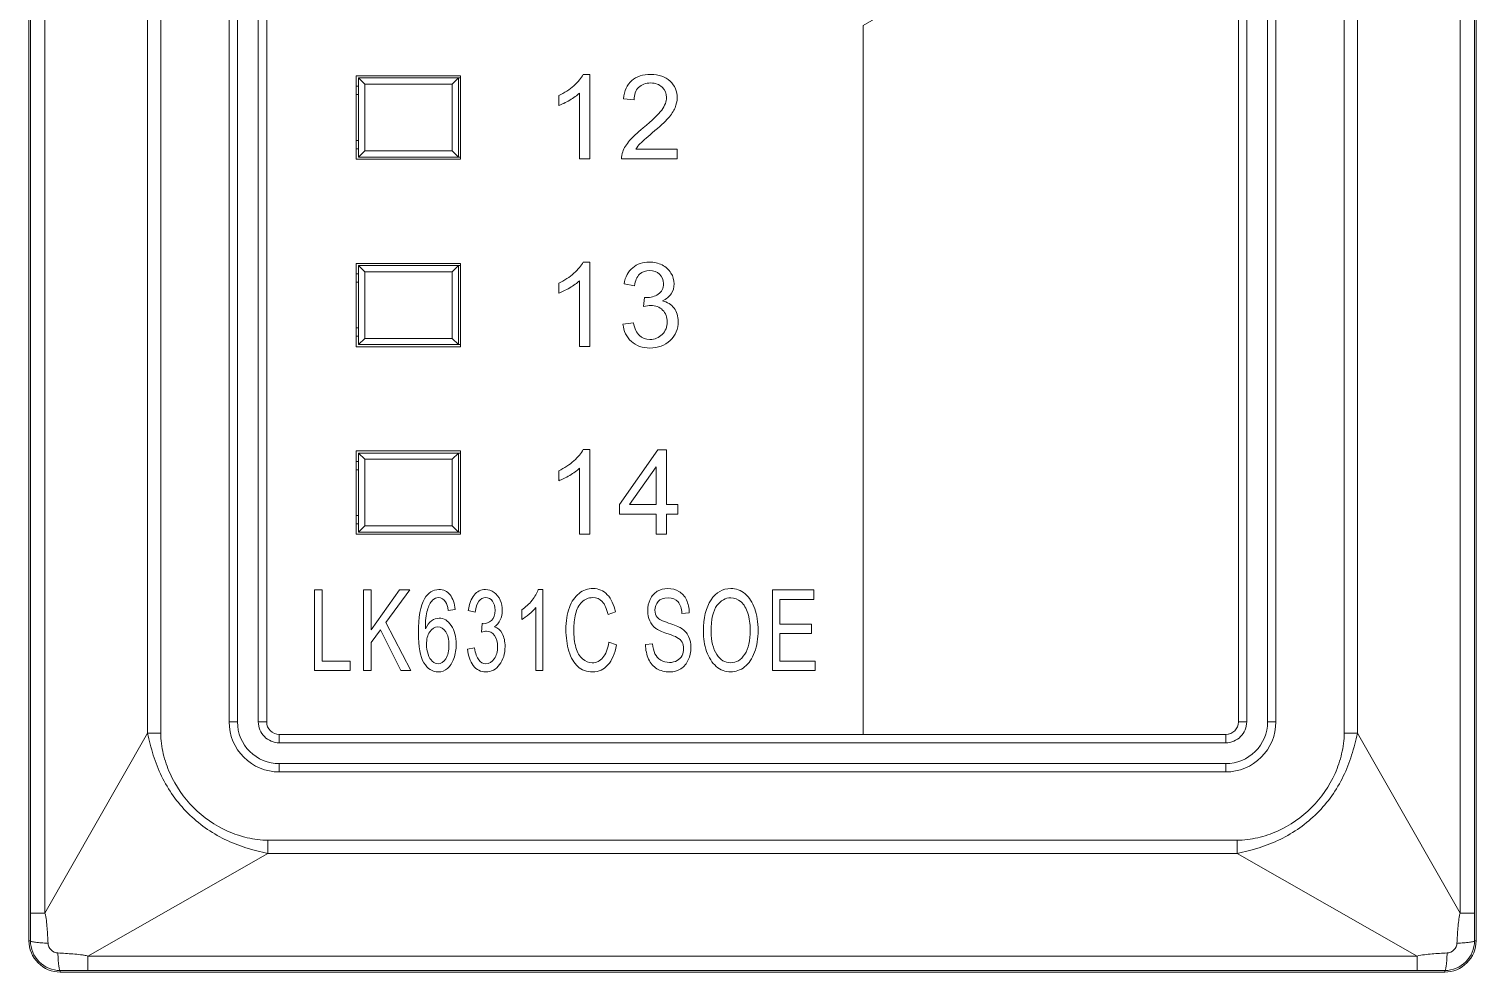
# Model space of a CAD drawing. Header units: millimetres. Extents: x 33157 to 59611, y -29750 to 1750.
# Drawn here: x 53839.09 to 53873.79, y -4016.91 to -3994.29 of the extents above; entities that cross this region are included whole.
import ezdxf

# ---------------------------------------------------------------- set-up
doc = ezdxf.new("R2010")
doc.units = ezdxf.units.MM
doc.layers.get('0').update_dxf_attribs({"lineweight": 18})

msp = doc.modelspace()

# ---------------------------------------------------------------- linework, layer by layer
at = {"lineweight": 9}
for p, q in [((53839.094, -3917.66), (53839.094, -4016.16)), ((53873.794, -3917.66), (53873.794, -4016.16)), ((53839.132, -3918.324), (53839.132, -4015.496)), ((53839.473, -3918.324), (53839.473, -4015.496)), ((53873.414, -3918.324), (53873.414, -4015.496)), ((53873.756, -3918.324), (53873.756, -4015.496)), ((53841.94, -3922.641), (53841.94, -4011.179)), ((53842.256, -3922.641), (53842.256, -4011.179)), ((53870.632, -3922.641), (53870.632, -4011.179)), ((53870.948, -3922.641), (53870.948, -4011.179)), ((53843.894, -3922.91), (53843.894, -4010.91)), ((53844.094, -3922.91), (53844.094, -4010.91)), ((53844.594, -3922.91), (53844.594, -4010.91)), ((53844.794, -3922.91), (53844.794, -4010.91)), ((53868.094, -3922.91), (53868.094, -4010.91)), ((53868.294, -3922.91), (53868.294, -4010.91)), ((53868.794, -3922.91), (53868.794, -4010.91)), ((53868.994, -3922.91), (53868.994, -4010.91)), ((53846.944, -3995.41), (53846.944, -3997.41)), ((53846.994, -3995.46), (53846.994, -3997.36)), ((53847.144, -3995.61), (53847.144, -3997.21)), ((53849.244, -3995.61), (53849.244, -3997.21)), ((53849.394, -3995.46), (53849.394, -3997.36)), ((53849.444, -3995.41), (53849.444, -3997.41)), ((53846.944, -3999.91), (53846.944, -4001.91)), ((53846.994, -3999.96), (53846.994, -4001.86)), ((53847.144, -4000.11), (53847.144, -4001.71)), ((53849.244, -4000.11), (53849.244, -4001.71)), ((53849.394, -3999.96), (53849.394, -4001.86)), ((53849.444, -3999.91), (53849.444, -4001.91)), ((53846.944, -4004.41), (53846.944, -4006.41)), ((53849.444, -4004.41), (53849.444, -4006.41)), ((53846.994, -4004.46), (53846.994, -4006.36)), ((53847.144, -4004.61), (53847.144, -4006.21)), ((53849.244, -4004.61), (53849.244, -4006.21)), ((53849.394, -4004.46), (53849.394, -4006.36)), ((53844.094, -4010.91), (53844.094, -4010.91)), ((53844.794, -4010.91), (53844.794, -4010.91)), ((53868.294, -4010.91), (53868.294, -4010.91)), ((53868.994, -4010.91), (53868.994, -4010.91)), ((53841.94, -4011.179), (53841.94, -4011.179)), ((53842.256, -4011.179), (53842.256, -4011.179)), ((53845.094, -4011.21), (53845.094, -4011.21)), ((53845.094, -4011.21), (53845.094, -4011.41)), ((53867.794, -4011.21), (53867.794, -4011.21)), ((53867.794, -4011.21), (53867.794, -4011.21)), ((53867.794, -4011.21), (53867.794, -4011.41)), ((53867.794, -4011.21), (53867.794, -4011.21)), ((53867.794, -4011.21), (53867.794, -4011.21)), ((53870.948, -4011.179), (53870.948, -4011.179)), ((53867.794, -4011.41), (53867.794, -4011.41)), ((53845.094, -4011.91), (53845.094, -4011.91)), ((53845.094, -4011.91), (53845.094, -4012.11)), ((53867.794, -4011.91), (53867.794, -4011.91)), ((53867.794, -4011.91), (53867.794, -4011.91)), ((53867.794, -4011.91), (53867.794, -4012.11)), ((53867.794, -4012.11), (53867.794, -4012.11)), ((53844.824, -4013.748), (53844.824, -4013.748)), ((53844.824, -4013.748), (53844.824, -4014.064)), ((53868.063, -4013.748), (53868.063, -4013.748)), ((53868.063, -4013.748), (53868.063, -4013.748)), ((53868.063, -4013.748), (53868.063, -4014.064)), ((53844.824, -4014.064), (53844.824, -4014.064)), ((53868.063, -4014.064), (53868.063, -4014.064)), ((53839.473, -4015.496), (53839.473, -4015.496)), ((53873.756, -4015.496), (53873.756, -4015.496)), ((53839.131, -4016.16), (53839.131, -4016.16)), ((53873.794, -4016.16), (53873.794, -4016.16)), ((53840.508, -4016.53), (53840.508, -4016.53)), ((53840.508, -4016.53), (53840.508, -4016.872)), ((53872.38, -4016.53), (53872.38, -4016.53)), ((53872.38, -4016.53), (53872.38, -4016.53)), ((53872.38, -4016.53), (53872.38, -4016.872)), ((53839.844, -4016.873), (53839.844, -4016.873)), ((53839.844, -4016.873), (53839.844, -4016.91)), ((53872.38, -4016.872), (53872.38, -4016.872)), ((53873.044, -4016.873), (53873.044, -4016.873)), ((53873.044, -4016.873), (53873.044, -4016.91)), ((53873.044, -4016.91), (53873.044, -4016.91))]:
    msp.add_line(p, q, dxfattribs=at)
for points, knots in [([(53868.094, -3989.011), (53868.094, -3989.011), (53868.094, -4010.91), (53868.094, -4010.91), (53868.094, -4011.075), (53867.959, -4011.21), (53867.794, -4011.21), (53867.794, -4011.21), (53859.094, -4011.21), (53859.094, -4011.21), (53859.094, -4011.21), (53859.094, -3994.207), (53859.094, -3994.207), (53859.094, -3994.207), (53868.094, -3989.011), (53868.094, -3989.011)], [0, 0, 0, 0, 150506.976672, 150506.976672, 150506.976672, 301013.953344, 301013.953344, 301013.953344, 451520.930016, 451520.930016, 451520.930016, 602027.906687, 602027.906687, 602027.906687, 752534.883359, 752534.883359, 752534.883359, 752534.883359]), ([(53852.543, -3997.407), (53852.543, -3997.407), (53852.295, -3997.407), (53852.295, -3997.407), (53852.295, -3997.407), (53852.295, -3995.826), (53852.295, -3995.826), (53852.235, -3995.883), (53852.157, -3995.94), (53852.06, -3995.997), (53851.963, -3996.054), (53851.875, -3996.097), (53851.798, -3996.125), (53851.798, -3996.125), (53851.798, -3995.885), (53851.798, -3995.885), (53851.937, -3995.82), (53852.058, -3995.741), (53852.162, -3995.648), (53852.266, -3995.555), (53852.34, -3995.465), (53852.383, -3995.378), (53852.383, -3995.378), (53852.543, -3995.378), (53852.543, -3995.378), (53852.543, -3995.378), (53852.543, -3997.407), (53852.543, -3997.407)], [0, 0, 0, 0, 143641.589991, 143641.589991, 143641.589991, 287283.179982, 287283.179982, 287283.179982, 430924.769973, 430924.769973, 430924.769973, 574566.359964, 574566.359964, 574566.359964, 718207.949954, 718207.949954, 718207.949954, 861849.539945, 861849.539945, 861849.539945, 1005491.129936, 1005491.129936, 1005491.129936, 1149132.719927, 1149132.719927, 1149132.719927, 1292774.309918, 1292774.309918, 1292774.309918, 1292774.309918]), ([(53854.64, -3997.17), (53854.64, -3997.17), (53854.64, -3997.407), (53854.64, -3997.407), (53854.64, -3997.407), (53853.302, -3997.407), (53853.302, -3997.407), (53853.3, -3997.347), (53853.31, -3997.29), (53853.331, -3997.235), (53853.365, -3997.144), (53853.42, -3997.054), (53853.496, -3996.966), (53853.572, -3996.878), (53853.68, -3996.776), (53853.821, -3996.661), (53854.039, -3996.481), (53854.188, -3996.338), (53854.266, -3996.233), (53854.344, -3996.128), (53854.383, -3996.028), (53854.383, -3995.934), (53854.383, -3995.836), (53854.347, -3995.753), (53854.277, -3995.685), (53854.206, -3995.618), (53854.114, -3995.584), (53854.001, -3995.584), (53853.881, -3995.584), (53853.785, -3995.62), (53853.713, -3995.691), (53853.641, -3995.762), (53853.605, -3995.861), (53853.604, -3995.988), (53853.604, -3995.988), (53853.35, -3995.962), (53853.35, -3995.962), (53853.367, -3995.772), (53853.433, -3995.627), (53853.547, -3995.528), (53853.661, -3995.428), (53853.814, -3995.378), (53854.006, -3995.378), (53854.2, -3995.378), (53854.354, -3995.432), (53854.467, -3995.539), (53854.58, -3995.647), (53854.637, -3995.781), (53854.637, -3995.94), (53854.637, -3996.021), (53854.62, -3996.1), (53854.587, -3996.178), (53854.554, -3996.257), (53854.499, -3996.339), (53854.422, -3996.425), (53854.345, -3996.512), (53854.218, -3996.631), (53854.04, -3996.781), (53853.891, -3996.906), (53853.795, -3996.991), (53853.752, -3997.036), (53853.71, -3997.08), (53853.675, -3997.125), (53853.648, -3997.17), (53853.648, -3997.17), (53854.64, -3997.17), (53854.64, -3997.17)], [0, 0, 0, 0, 138675.535154, 138675.535154, 138675.535154, 277351.070307, 277351.070307, 277351.070307, 416026.605461, 416026.605461, 416026.605461, 554702.140614, 554702.140614, 554702.140614, 693377.675768, 693377.675768, 693377.675768, 832053.210922, 832053.210922, 832053.210922, 970728.746075, 970728.746075, 970728.746075, 1109404.281229, 1109404.281229, 1109404.281229, 1248079.816383, 1248079.816383, 1248079.816383, 1386755.351536, 1386755.351536, 1386755.351536, 1525430.88669, 1525430.88669, 1525430.88669, 1664106.421843, 1664106.421843, 1664106.421843, 1802781.956997, 1802781.956997, 1802781.956997, 1941457.492151, 1941457.492151, 1941457.492151, 2080133.027304, 2080133.027304, 2080133.027304, 2218808.562458, 2218808.562458, 2218808.562458, 2357484.097612, 2357484.097612, 2357484.097612, 2496159.632765, 2496159.632765, 2496159.632765, 2634835.167919, 2634835.167919, 2634835.167919, 2773510.703072, 2773510.703072, 2773510.703072, 2912186.238226, 2912186.238226, 2912186.238226, 3050861.77338, 3050861.77338, 3050861.77338, 3050861.77338]), ([(53852.543, -4001.907), (53852.543, -4001.907), (53852.295, -4001.907), (53852.295, -4001.907), (53852.295, -4001.907), (53852.295, -4000.326), (53852.295, -4000.326), (53852.235, -4000.383), (53852.157, -4000.44), (53852.06, -4000.497), (53851.963, -4000.554), (53851.875, -4000.597), (53851.798, -4000.625), (53851.798, -4000.625), (53851.798, -4000.385), (53851.798, -4000.385), (53851.937, -4000.32), (53852.058, -4000.241), (53852.162, -4000.148), (53852.266, -4000.055), (53852.34, -3999.965), (53852.383, -3999.878), (53852.383, -3999.878), (53852.543, -3999.878), (53852.543, -3999.878), (53852.543, -3999.878), (53852.543, -4001.907), (53852.543, -4001.907)], [0, 0, 0, 0, 143647.692029, 143647.692029, 143647.692029, 287295.384059, 287295.384059, 287295.384059, 430943.076088, 430943.076088, 430943.076088, 574590.768118, 574590.768118, 574590.768118, 718238.460147, 718238.460147, 718238.460147, 861886.152177, 861886.152177, 861886.152177, 1005533.844206, 1005533.844206, 1005533.844206, 1149181.536236, 1149181.536236, 1149181.536236, 1292829.228265, 1292829.228265, 1292829.228265, 1292829.228265]), ([(53853.338, -4001.371), (53853.338, -4001.371), (53853.587, -4001.337), (53853.587, -4001.337), (53853.616, -4001.478), (53853.664, -4001.58), (53853.732, -4001.642), (53853.8, -4001.704), (53853.884, -4001.735), (53853.983, -4001.735), (53854.1, -4001.735), (53854.2, -4001.695), (53854.28, -4001.614), (53854.36, -4001.533), (53854.4, -4001.433), (53854.4, -4001.313), (53854.4, -4001.199), (53854.362, -4001.105), (53854.288, -4001.031), (53854.213, -4000.957), (53854.119, -4000.92), (53854.004, -4000.92), (53853.957, -4000.92), (53853.898, -4000.929), (53853.828, -4000.948), (53853.828, -4000.948), (53853.856, -4000.73), (53853.856, -4000.73), (53853.872, -4000.732), (53853.886, -4000.733), (53853.896, -4000.733), (53854.002, -4000.733), (53854.097, -4000.705), (53854.182, -4000.65), (53854.267, -4000.595), (53854.309, -4000.511), (53854.309, -4000.396), (53854.309, -4000.306), (53854.278, -4000.23), (53854.217, -4000.171), (53854.155, -4000.111), (53854.076, -4000.081), (53853.978, -4000.081), (53853.881, -4000.081), (53853.801, -4000.112), (53853.736, -4000.173), (53853.672, -4000.234), (53853.631, -4000.326), (53853.612, -4000.448), (53853.612, -4000.448), (53853.364, -4000.403), (53853.364, -4000.403), (53853.394, -4000.236), (53853.463, -4000.107), (53853.571, -4000.015), (53853.678, -3999.924), (53853.812, -3999.878), (53853.972, -3999.878), (53854.082, -3999.878), (53854.184, -3999.902), (53854.276, -3999.949), (53854.37, -3999.996), (53854.441, -4000.06), (53854.489, -4000.142), (53854.539, -4000.224), (53854.563, -4000.31), (53854.563, -4000.402), (53854.563, -4000.489), (53854.54, -4000.568), (53854.493, -4000.64), (53854.446, -4000.711), (53854.377, -4000.768), (53854.285, -4000.81), (53854.404, -4000.838), (53854.497, -4000.895), (53854.563, -4000.982), (53854.629, -4001.068), (53854.662, -4001.178), (53854.662, -4001.308), (53854.662, -4001.484), (53854.598, -4001.634), (53854.469, -4001.757), (53854.34, -4001.88), (53854.178, -4001.941), (53853.981, -4001.941), (53853.804, -4001.941), (53853.656, -4001.888), (53853.539, -4001.782), (53853.422, -4001.676), (53853.355, -4001.539), (53853.338, -4001.371)], [0, 0, 0, 0, 137723.14318, 137723.14318, 137723.14318, 275446.28636, 275446.28636, 275446.28636, 413169.42954, 413169.42954, 413169.42954, 550892.57272, 550892.57272, 550892.57272, 688615.715899, 688615.715899, 688615.715899, 826338.859079, 826338.859079, 826338.859079, 964062.002259, 964062.002259, 964062.002259, 1101785.145439, 1101785.145439, 1101785.145439, 1239508.288619, 1239508.288619, 1239508.288619, 1377231.431799, 1377231.431799, 1377231.431799, 1514954.574979, 1514954.574979, 1514954.574979, 1652677.718159, 1652677.718159, 1652677.718159, 1790400.861339, 1790400.861339, 1790400.861339, 1928124.004518, 1928124.004518, 1928124.004518, 2065847.147698, 2065847.147698, 2065847.147698, 2203570.290878, 2203570.290878, 2203570.290878, 2341293.434058, 2341293.434058, 2341293.434058, 2479016.577238, 2479016.577238, 2479016.577238, 2616739.720418, 2616739.720418, 2616739.720418, 2754462.863598, 2754462.863598, 2754462.863598, 2892186.006778, 2892186.006778, 2892186.006778, 3029909.149958, 3029909.149958, 3029909.149958, 3167632.293138, 3167632.293138, 3167632.293138, 3305355.436317, 3305355.436317, 3305355.436317, 3443078.579497, 3443078.579497, 3443078.579497, 3580801.722677, 3580801.722677, 3580801.722677, 3718524.865857, 3718524.865857, 3718524.865857, 3856248.009037, 3856248.009037, 3856248.009037, 3993971.152217, 3993971.152217, 3993971.152217, 4131694.295397, 4131694.295397, 4131694.295397, 4131694.295397]), ([(53852.543, -4006.407), (53852.543, -4006.407), (53852.295, -4006.407), (53852.295, -4006.407), (53852.295, -4006.407), (53852.295, -4004.826), (53852.295, -4004.826), (53852.235, -4004.883), (53852.157, -4004.94), (53852.06, -4004.997), (53851.963, -4005.054), (53851.875, -4005.097), (53851.798, -4005.125), (53851.798, -4005.125), (53851.798, -4004.885), (53851.798, -4004.885), (53851.937, -4004.82), (53852.058, -4004.741), (53852.162, -4004.648), (53852.266, -4004.555), (53852.34, -4004.465), (53852.383, -4004.378), (53852.383, -4004.378), (53852.543, -4004.378), (53852.543, -4004.378), (53852.543, -4004.378), (53852.543, -4006.407), (53852.543, -4006.407)], [0, 0, 0, 0, 143653.794673, 143653.794673, 143653.794673, 287307.589345, 287307.589345, 287307.589345, 430961.384018, 430961.384018, 430961.384018, 574615.178691, 574615.178691, 574615.178691, 718268.973363, 718268.973363, 718268.973363, 861922.768036, 861922.768036, 861922.768036, 1005576.562709, 1005576.562709, 1005576.562709, 1149230.357382, 1149230.357382, 1149230.357382, 1292884.152054, 1292884.152054, 1292884.152054, 1292884.152054]), ([(53854.132, -4006.407), (53854.132, -4006.407), (53854.132, -4005.925), (53854.132, -4005.925), (53854.132, -4005.925), (53853.254, -4005.925), (53853.254, -4005.925), (53853.254, -4005.925), (53853.254, -4005.696), (53853.254, -4005.696), (53853.254, -4005.696), (53854.177, -4004.386), (53854.177, -4004.386), (53854.177, -4004.386), (53854.38, -4004.386), (53854.38, -4004.386), (53854.38, -4004.386), (53854.38, -4005.696), (53854.38, -4005.696), (53854.38, -4005.696), (53854.654, -4005.696), (53854.654, -4005.696), (53854.654, -4005.696), (53854.654, -4005.925), (53854.654, -4005.925), (53854.654, -4005.925), (53854.38, -4005.925), (53854.38, -4005.925), (53854.38, -4005.925), (53854.38, -4006.407), (53854.38, -4006.407), (53854.38, -4006.407), (53854.132, -4006.407), (53854.132, -4006.407)], [0, 0, 0, 0, 142100.55466, 142100.55466, 142100.55466, 284201.10932, 284201.10932, 284201.10932, 426301.66398, 426301.66398, 426301.66398, 568402.21864, 568402.21864, 568402.21864, 710502.7733, 710502.7733, 710502.7733, 852603.32796, 852603.32796, 852603.32796, 994703.88262, 994703.88262, 994703.88262, 1136804.43728, 1136804.43728, 1136804.43728, 1278904.99194, 1278904.99194, 1278904.99194, 1421005.5466, 1421005.5466, 1421005.5466, 1563106.10126, 1563106.10126, 1563106.10126, 1563106.10126]), ([(53854.132, -4005.696), (53854.132, -4005.696), (53854.132, -4004.787), (53854.132, -4004.787), (53854.132, -4004.787), (53853.498, -4005.696), (53853.498, -4005.696), (53853.498, -4005.696), (53854.132, -4005.696), (53854.132, -4005.696)], [0, 0, 0, 0, 160791.750735, 160791.750735, 160791.750735, 321583.50147, 321583.50147, 321583.50147, 482375.252206, 482375.252206, 482375.252206, 482375.252206]), ([(53845.944, -4009.678), (53845.944, -4009.678), (53845.944, -4007.743), (53845.944, -4007.743), (53845.944, -4007.743), (53846.126, -4007.743), (53846.126, -4007.743), (53846.126, -4007.743), (53846.126, -4009.451), (53846.126, -4009.451), (53846.126, -4009.451), (53846.8, -4009.451), (53846.8, -4009.451), (53846.8, -4009.451), (53846.8, -4009.678), (53846.8, -4009.678), (53846.8, -4009.678), (53845.944, -4009.678), (53845.944, -4009.678)], [0, 0, 0, 0, 148266.938673, 148266.938673, 148266.938673, 296533.877346, 296533.877346, 296533.877346, 444800.816019, 444800.816019, 444800.816019, 593067.754693, 593067.754693, 593067.754693, 741334.693366, 741334.693366, 741334.693366, 889601.632039, 889601.632039, 889601.632039, 889601.632039]), ([(53847.116, -4009.678), (53847.116, -4009.678), (53847.116, -4007.743), (53847.116, -4007.743), (53847.116, -4007.743), (53847.297, -4007.743), (53847.297, -4007.743), (53847.297, -4007.743), (53847.297, -4008.702), (53847.297, -4008.702), (53847.297, -4008.702), (53847.979, -4007.743), (53847.979, -4007.743), (53847.979, -4007.743), (53848.224, -4007.743), (53848.224, -4007.743), (53848.224, -4007.743), (53847.649, -4008.527), (53847.649, -4008.527), (53847.649, -4008.527), (53848.249, -4009.678), (53848.249, -4009.678), (53848.249, -4009.678), (53848.01, -4009.678), (53848.01, -4009.678), (53848.01, -4009.678), (53847.522, -4008.701), (53847.522, -4008.701), (53847.522, -4008.701), (53847.297, -4009.007), (53847.297, -4009.007), (53847.297, -4009.007), (53847.297, -4009.678), (53847.297, -4009.678), (53847.297, -4009.678), (53847.116, -4009.678), (53847.116, -4009.678)], [0, 0, 0, 0, 141673.512353, 141673.512353, 141673.512353, 283347.024707, 283347.024707, 283347.024707, 425020.53706, 425020.53706, 425020.53706, 566694.049414, 566694.049414, 566694.049414, 708367.561767, 708367.561767, 708367.561767, 850041.07412, 850041.07412, 850041.07412, 991714.586474, 991714.586474, 991714.586474, 1133388.098827, 1133388.098827, 1133388.098827, 1275061.611181, 1275061.611181, 1275061.611181, 1416735.123534, 1416735.123534, 1416735.123534, 1558408.635887, 1558408.635887, 1558408.635887, 1700082.148241, 1700082.148241, 1700082.148241, 1700082.148241]), ([(53849.315, -4008.216), (53849.315, -4008.216), (53849.149, -4008.234), (53849.149, -4008.234), (53849.134, -4008.141), (53849.112, -4008.073), (53849.084, -4008.031), (53849.039, -4007.963), (53848.982, -4007.929), (53848.915, -4007.929), (53848.861, -4007.929), (53848.813, -4007.95), (53848.772, -4007.993), (53848.719, -4008.047), (53848.678, -4008.126), (53848.647, -4008.231), (53848.616, -4008.336), (53848.6, -4008.485), (53848.599, -4008.678), (53848.639, -4008.591), (53848.689, -4008.526), (53848.748, -4008.484), (53848.807, -4008.442), (53848.868, -4008.421), (53848.933, -4008.421), (53849.045, -4008.421), (53849.141, -4008.479), (53849.22, -4008.596), (53849.299, -4008.713), (53849.338, -4008.863), (53849.338, -4009.048), (53849.338, -4009.17), (53849.32, -4009.283), (53849.283, -4009.387), (53849.245, -4009.492), (53849.195, -4009.571), (53849.129, -4009.627), (53849.065, -4009.682), (53848.991, -4009.71), (53848.909, -4009.71), (53848.768, -4009.71), (53848.654, -4009.637), (53848.565, -4009.492), (53848.477, -4009.346), (53848.432, -4009.106), (53848.432, -4008.772), (53848.432, -4008.398), (53848.482, -4008.126), (53848.579, -4007.956), (53848.665, -4007.808), (53848.78, -4007.734), (53848.925, -4007.734), (53849.033, -4007.734), (53849.122, -4007.777), (53849.191, -4007.862), (53849.26, -4007.948), (53849.302, -4008.065), (53849.315, -4008.216)], [0, 0, 0, 0, 139142.301314, 139142.301314, 139142.301314, 278284.602627, 278284.602627, 278284.602627, 417426.903941, 417426.903941, 417426.903941, 556569.205255, 556569.205255, 556569.205255, 695711.506568, 695711.506568, 695711.506568, 834853.807882, 834853.807882, 834853.807882, 973996.109196, 973996.109196, 973996.109196, 1113138.410509, 1113138.410509, 1113138.410509, 1252280.711823, 1252280.711823, 1252280.711823, 1391423.013137, 1391423.013137, 1391423.013137, 1530565.31445, 1530565.31445, 1530565.31445, 1669707.615764, 1669707.615764, 1669707.615764, 1808849.917078, 1808849.917078, 1808849.917078, 1947992.218391, 1947992.218391, 1947992.218391, 2087134.519705, 2087134.519705, 2087134.519705, 2226276.821019, 2226276.821019, 2226276.821019, 2365419.122333, 2365419.122333, 2365419.122333, 2504561.423646, 2504561.423646, 2504561.423646, 2643703.72496, 2643703.72496, 2643703.72496, 2643703.72496]), ([(53849.612, -4009.164), (53849.612, -4009.164), (53849.78, -4009.132), (53849.78, -4009.132), (53849.8, -4009.267), (53849.832, -4009.364), (53849.879, -4009.424), (53849.925, -4009.483), (53849.982, -4009.513), (53850.049, -4009.513), (53850.129, -4009.513), (53850.196, -4009.474), (53850.25, -4009.397), (53850.305, -4009.319), (53850.332, -4009.223), (53850.332, -4009.109), (53850.332, -4009), (53850.307, -4008.91), (53850.256, -4008.838), (53850.205, -4008.768), (53850.141, -4008.732), (53850.063, -4008.732), (53850.031, -4008.732), (53849.991, -4008.741), (53849.944, -4008.759), (53849.944, -4008.759), (53849.963, -4008.551), (53849.963, -4008.551), (53849.974, -4008.552), (53849.983, -4008.553), (53849.99, -4008.553), (53850.062, -4008.553), (53850.127, -4008.527), (53850.184, -4008.474), (53850.242, -4008.421), (53850.27, -4008.34), (53850.27, -4008.231), (53850.27, -4008.144), (53850.249, -4008.072), (53850.208, -4008.015), (53850.166, -4007.957), (53850.112, -4007.929), (53850.046, -4007.929), (53849.98, -4007.929), (53849.925, -4007.958), (53849.882, -4008.017), (53849.838, -4008.075), (53849.81, -4008.163), (53849.797, -4008.28), (53849.797, -4008.28), (53849.629, -4008.237), (53849.629, -4008.237), (53849.65, -4008.078), (53849.696, -4007.954), (53849.769, -4007.866), (53849.842, -4007.778), (53849.933, -4007.734), (53850.042, -4007.734), (53850.116, -4007.734), (53850.185, -4007.757), (53850.248, -4007.802), (53850.311, -4007.848), (53850.36, -4007.909), (53850.393, -4007.987), (53850.426, -4008.066), (53850.443, -4008.148), (53850.443, -4008.236), (53850.443, -4008.32), (53850.427, -4008.395), (53850.395, -4008.464), (53850.363, -4008.532), (53850.316, -4008.587), (53850.254, -4008.627), (53850.335, -4008.653), (53850.398, -4008.708), (53850.443, -4008.792), (53850.488, -4008.875), (53850.51, -4008.979), (53850.51, -4009.104), (53850.51, -4009.273), (53850.466, -4009.416), (53850.379, -4009.534), (53850.292, -4009.652), (53850.181, -4009.71), (53850.048, -4009.71), (53849.927, -4009.71), (53849.827, -4009.659), (53849.748, -4009.558), (53849.668, -4009.456), (53849.623, -4009.325), (53849.612, -4009.164)], [0, 0, 0, 0, 137724.772018, 137724.772018, 137724.772018, 275449.544036, 275449.544036, 275449.544036, 413174.316054, 413174.316054, 413174.316054, 550899.088072, 550899.088072, 550899.088072, 688623.86009, 688623.86009, 688623.86009, 826348.632108, 826348.632108, 826348.632108, 964073.404125, 964073.404125, 964073.404125, 1101798.176143, 1101798.176143, 1101798.176143, 1239522.948161, 1239522.948161, 1239522.948161, 1377247.720179, 1377247.720179, 1377247.720179, 1514972.492197, 1514972.492197, 1514972.492197, 1652697.264215, 1652697.264215, 1652697.264215, 1790422.036233, 1790422.036233, 1790422.036233, 1928146.808251, 1928146.808251, 1928146.808251, 2065871.580269, 2065871.580269, 2065871.580269, 2203596.352287, 2203596.352287, 2203596.352287, 2341321.124305, 2341321.124305, 2341321.124305, 2479045.896322, 2479045.896322, 2479045.896322, 2616770.66834, 2616770.66834, 2616770.66834, 2754495.440358, 2754495.440358, 2754495.440358, 2892220.212376, 2892220.212376, 2892220.212376, 3029944.984394, 3029944.984394, 3029944.984394, 3167669.756412, 3167669.756412, 3167669.756412, 3305394.52843, 3305394.52843, 3305394.52843, 3443119.300448, 3443119.300448, 3443119.300448, 3580844.072466, 3580844.072466, 3580844.072466, 3718568.844484, 3718568.844484, 3718568.844484, 3856293.616502, 3856293.616502, 3856293.616502, 3994018.38852, 3994018.38852, 3994018.38852, 4131743.160538, 4131743.160538, 4131743.160538, 4131743.160538]), ([(53851.415, -4009.678), (53851.415, -4009.678), (53851.247, -4009.678), (53851.247, -4009.678), (53851.247, -4009.678), (53851.247, -4008.163), (53851.247, -4008.163), (53851.206, -4008.218), (53851.153, -4008.273), (53851.087, -4008.327), (53851.021, -4008.382), (53850.962, -4008.423), (53850.91, -4008.45), (53850.91, -4008.45), (53850.91, -4008.22), (53850.91, -4008.22), (53851.004, -4008.158), (53851.086, -4008.082), (53851.157, -4007.993), (53851.227, -4007.904), (53851.277, -4007.818), (53851.307, -4007.734), (53851.307, -4007.734), (53851.415, -4007.734), (53851.415, -4007.734), (53851.415, -4007.734), (53851.415, -4009.678), (53851.415, -4009.678)], [0, 0, 0, 0, 143656.050583, 143656.050583, 143656.050583, 287312.101166, 287312.101166, 287312.101166, 430968.151749, 430968.151749, 430968.151749, 574624.202332, 574624.202332, 574624.202332, 718280.252915, 718280.252915, 718280.252915, 861936.303498, 861936.303498, 861936.303498, 1005592.354081, 1005592.354081, 1005592.354081, 1149248.404664, 1149248.404664, 1149248.404664, 1292904.455247, 1292904.455247, 1292904.455247, 1292904.455247]), ([(53852.999, -4008.999), (53852.999, -4008.999), (53853.181, -4009.064), (53853.181, -4009.064), (53853.143, -4009.274), (53853.074, -4009.434), (53852.976, -4009.544), (53852.877, -4009.655), (53852.756, -4009.71), (53852.614, -4009.71), (53852.466, -4009.71), (53852.346, -4009.668), (53852.254, -4009.583), (53852.161, -4009.498), (53852.091, -4009.375), (53852.043, -4009.214), (53851.995, -4009.053), (53851.97, -4008.88), (53851.97, -4008.696), (53851.97, -4008.494), (53851.997, -4008.319), (53852.052, -4008.169), (53852.107, -4008.019), (53852.184, -4007.905), (53852.285, -4007.827), (53852.385, -4007.749), (53852.496, -4007.71), (53852.617, -4007.71), (53852.754, -4007.71), (53852.869, -4007.759), (53852.962, -4007.858), (53853.056, -4007.957), (53853.121, -4008.095), (53853.158, -4008.273), (53853.158, -4008.273), (53852.98, -4008.333), (53852.98, -4008.333), (53852.948, -4008.192), (53852.902, -4008.089), (53852.841, -4008.025), (53852.781, -4007.961), (53852.705, -4007.929), (53852.613, -4007.929), (53852.508, -4007.929), (53852.42, -4007.965), (53852.35, -4008.036), (53852.279, -4008.107), (53852.229, -4008.203), (53852.201, -4008.323), (53852.172, -4008.443), (53852.158, -4008.567), (53852.158, -4008.694), (53852.158, -4008.859), (53852.175, -4009.002), (53852.209, -4009.125), (53852.242, -4009.248), (53852.295, -4009.339), (53852.367, -4009.4), (53852.438, -4009.461), (53852.515, -4009.491), (53852.599, -4009.491), (53852.7, -4009.491), (53852.786, -4009.45), (53852.856, -4009.367), (53852.926, -4009.284), (53852.974, -4009.162), (53852.999, -4008.999)], [0, 0, 0, 0, 138689.345358, 138689.345358, 138689.345358, 277378.690715, 277378.690715, 277378.690715, 416068.036073, 416068.036073, 416068.036073, 554757.38143, 554757.38143, 554757.38143, 693446.726788, 693446.726788, 693446.726788, 832136.072146, 832136.072146, 832136.072146, 970825.417503, 970825.417503, 970825.417503, 1109514.762861, 1109514.762861, 1109514.762861, 1248204.108218, 1248204.108218, 1248204.108218, 1386893.453576, 1386893.453576, 1386893.453576, 1525582.798934, 1525582.798934, 1525582.798934, 1664272.144291, 1664272.144291, 1664272.144291, 1802961.489649, 1802961.489649, 1802961.489649, 1941650.835007, 1941650.835007, 1941650.835007, 2080340.180364, 2080340.180364, 2080340.180364, 2219029.525722, 2219029.525722, 2219029.525722, 2357718.871079, 2357718.871079, 2357718.871079, 2496408.216437, 2496408.216437, 2496408.216437, 2635097.561795, 2635097.561795, 2635097.561795, 2773786.907152, 2773786.907152, 2773786.907152, 2912476.25251, 2912476.25251, 2912476.25251, 3051165.597867, 3051165.597867, 3051165.597867, 3051165.597867]), ([(53853.878, -4009.056), (53853.878, -4009.056), (53854.048, -4009.034), (53854.048, -4009.034), (53854.056, -4009.132), (53854.075, -4009.211), (53854.105, -4009.274), (53854.134, -4009.336), (53854.18, -4009.387), (53854.243, -4009.425), (53854.305, -4009.464), (53854.375, -4009.483), (53854.453, -4009.483), (53854.522, -4009.483), (53854.583, -4009.469), (53854.636, -4009.439), (53854.689, -4009.41), (53854.728, -4009.37), (53854.754, -4009.319), (53854.78, -4009.268), (53854.793, -4009.213), (53854.793, -4009.153), (53854.793, -4009.093), (53854.781, -4009.04), (53854.756, -4008.995), (53854.731, -4008.95), (53854.69, -4008.912), (53854.632, -4008.881), (53854.596, -4008.861), (53854.514, -4008.829), (53854.388, -4008.787), (53854.262, -4008.744), (53854.174, -4008.704), (53854.124, -4008.666), (53854.058, -4008.617), (53854.01, -4008.557), (53853.978, -4008.485), (53853.945, -4008.414), (53853.93, -4008.333), (53853.93, -4008.244), (53853.93, -4008.146), (53853.949, -4008.055), (53853.989, -4007.97), (53854.028, -4007.885), (53854.085, -4007.821), (53854.161, -4007.776), (53854.236, -4007.732), (53854.32, -4007.71), (53854.412, -4007.71), (53854.514, -4007.71), (53854.603, -4007.733), (53854.681, -4007.78), (53854.759, -4007.825), (53854.818, -4007.893), (53854.86, -4007.984), (53854.902, -4008.073), (53854.924, -4008.175), (53854.927, -4008.289), (53854.927, -4008.289), (53854.753, -4008.307), (53854.753, -4008.307), (53854.744, -4008.185), (53854.712, -4008.093), (53854.658, -4008.031), (53854.604, -4007.968), (53854.525, -4007.937), (53854.419, -4007.937), (53854.309, -4007.937), (53854.229, -4007.966), (53854.179, -4008.022), (53854.129, -4008.079), (53854.104, -4008.148), (53854.104, -4008.228), (53854.104, -4008.297), (53854.122, -4008.354), (53854.157, -4008.399), (53854.192, -4008.444), (53854.283, -4008.49), (53854.431, -4008.537), (53854.578, -4008.584), (53854.679, -4008.625), (53854.734, -4008.661), (53854.814, -4008.712), (53854.873, -4008.778), (53854.911, -4008.857), (53854.949, -4008.937), (53854.968, -4009.028), (53854.968, -4009.132), (53854.968, -4009.235), (53854.947, -4009.331), (53854.905, -4009.422), (53854.863, -4009.513), (53854.804, -4009.584), (53854.725, -4009.634), (53854.647, -4009.685), (53854.559, -4009.71), (53854.461, -4009.71), (53854.337, -4009.71), (53854.234, -4009.684), (53854.15, -4009.634), (53854.066, -4009.583), (53854.001, -4009.506), (53853.953, -4009.403), (53853.905, -4009.301), (53853.88, -4009.185), (53853.878, -4009.056)], [0, 0, 0, 0, 137299.438522, 137299.438522, 137299.438522, 274598.877045, 274598.877045, 274598.877045, 411898.315567, 411898.315567, 411898.315567, 549197.754089, 549197.754089, 549197.754089, 686497.192612, 686497.192612, 686497.192612, 823796.631134, 823796.631134, 823796.631134, 961096.069656, 961096.069656, 961096.069656, 1098395.508179, 1098395.508179, 1098395.508179, 1235694.946701, 1235694.946701, 1235694.946701, 1372994.385223, 1372994.385223, 1372994.385223, 1510293.823746, 1510293.823746, 1510293.823746, 1647593.262268, 1647593.262268, 1647593.262268, 1784892.70079, 1784892.70079, 1784892.70079, 1922192.139313, 1922192.139313, 1922192.139313, 2059491.577835, 2059491.577835, 2059491.577835, 2196791.016357, 2196791.016357, 2196791.016357, 2334090.45488, 2334090.45488, 2334090.45488, 2471389.893402, 2471389.893402, 2471389.893402, 2608689.331924, 2608689.331924, 2608689.331924, 2745988.770447, 2745988.770447, 2745988.770447, 2883288.208969, 2883288.208969, 2883288.208969, 3020587.647491, 3020587.647491, 3020587.647491, 3157887.086014, 3157887.086014, 3157887.086014, 3295186.524536, 3295186.524536, 3295186.524536, 3432485.963058, 3432485.963058, 3432485.963058, 3569785.401581, 3569785.401581, 3569785.401581, 3707084.840103, 3707084.840103, 3707084.840103, 3844384.278625, 3844384.278625, 3844384.278625, 3981683.717148, 3981683.717148, 3981683.717148, 4118983.15567, 4118983.15567, 4118983.15567, 4256282.594192, 4256282.594192, 4256282.594192, 4393582.032715, 4393582.032715, 4393582.032715, 4530881.471237, 4530881.471237, 4530881.471237, 4668180.909759, 4668180.909759, 4668180.909759, 4805480.348282, 4805480.348282, 4805480.348282, 4805480.348282]), ([(53855.265, -4008.736), (53855.265, -4008.415), (53855.327, -4008.164), (53855.449, -4007.982), (53855.571, -4007.801), (53855.729, -4007.71), (53855.922, -4007.71), (53856.049, -4007.71), (53856.163, -4007.753), (53856.265, -4007.838), (53856.366, -4007.923), (53856.444, -4008.042), (53856.497, -4008.195), (53856.551, -4008.347), (53856.577, -4008.52), (53856.577, -4008.713), (53856.577, -4008.909), (53856.549, -4009.085), (53856.493, -4009.239), (53856.437, -4009.394), (53856.358, -4009.511), (53856.255, -4009.591), (53856.152, -4009.67), (53856.041, -4009.71), (53855.921, -4009.71), (53855.792, -4009.71), (53855.677, -4009.666), (53855.575, -4009.578), (53855.474, -4009.49), (53855.396, -4009.37), (53855.344, -4009.218), (53855.292, -4009.066), (53855.265, -4008.906), (53855.265, -4008.736)], [0, 0, 0, 0, 142110.584798, 142110.584798, 142110.584798, 284221.169597, 284221.169597, 284221.169597, 426331.754395, 426331.754395, 426331.754395, 568442.339194, 568442.339194, 568442.339194, 710552.923992, 710552.923992, 710552.923992, 852663.508791, 852663.508791, 852663.508791, 994774.093589, 994774.093589, 994774.093589, 1136884.678387, 1136884.678387, 1136884.678387, 1278995.263186, 1278995.263186, 1278995.263186, 1421105.847984, 1421105.847984, 1421105.847984, 1563216.432783, 1563216.432783, 1563216.432783, 1563216.432783]), ([(53856.921, -4009.678), (53856.921, -4009.678), (53856.921, -4007.743), (53856.921, -4007.743), (53856.921, -4007.743), (53857.911, -4007.743), (53857.911, -4007.743), (53857.911, -4007.743), (53857.911, -4007.97), (53857.911, -4007.97), (53857.911, -4007.97), (53857.103, -4007.97), (53857.103, -4007.97), (53857.103, -4007.97), (53857.103, -4008.564), (53857.103, -4008.564), (53857.103, -4008.564), (53857.86, -4008.564), (53857.86, -4008.564), (53857.86, -4008.564), (53857.86, -4008.791), (53857.86, -4008.791), (53857.86, -4008.791), (53857.103, -4008.791), (53857.103, -4008.791), (53857.103, -4008.791), (53857.103, -4009.451), (53857.103, -4009.451), (53857.103, -4009.451), (53857.944, -4009.451), (53857.944, -4009.451), (53857.944, -4009.451), (53857.944, -4009.678), (53857.944, -4009.678), (53857.944, -4009.678), (53856.921, -4009.678), (53856.921, -4009.678)], [0, 0, 0, 0, 141698.331396, 141698.331396, 141698.331396, 283396.662792, 283396.662792, 283396.662792, 425094.994188, 425094.994188, 425094.994188, 566793.325584, 566793.325584, 566793.325584, 708491.65698, 708491.65698, 708491.65698, 850189.988376, 850189.988376, 850189.988376, 991888.319772, 991888.319772, 991888.319772, 1133586.651168, 1133586.651168, 1133586.651168, 1275284.982564, 1275284.982564, 1275284.982564, 1416983.31396, 1416983.31396, 1416983.31396, 1558681.645356, 1558681.645356, 1558681.645356, 1700379.976752, 1700379.976752, 1700379.976752, 1700379.976752]), ([(53855.453, -4008.74), (53855.453, -4008.973), (53855.498, -4009.156), (53855.586, -4009.29), (53855.675, -4009.424), (53855.786, -4009.491), (53855.92, -4009.491), (53856.057, -4009.491), (53856.169, -4009.424), (53856.258, -4009.288), (53856.346, -4009.153), (53856.39, -4008.961), (53856.39, -4008.713), (53856.39, -4008.556), (53856.371, -4008.418), (53856.333, -4008.301), (53856.296, -4008.184), (53856.24, -4008.093), (53856.168, -4008.029), (53856.095, -4007.964), (53856.014, -4007.932), (53855.923, -4007.932), (53855.795, -4007.932), (53855.685, -4007.994), (53855.592, -4008.118), (53855.499, -4008.243), (53855.453, -4008.45), (53855.453, -4008.74)], [0, 0, 0, 0, 143669.156602, 143669.156602, 143669.156602, 287338.313203, 287338.313203, 287338.313203, 431007.469805, 431007.469805, 431007.469805, 574676.626406, 574676.626406, 574676.626406, 718345.783008, 718345.783008, 718345.783008, 862014.93961, 862014.93961, 862014.93961, 1005684.096211, 1005684.096211, 1005684.096211, 1149353.252813, 1149353.252813, 1149353.252813, 1293022.409415, 1293022.409415, 1293022.409415, 1293022.409415]), ([(53848.626, -4009.051), (53848.626, -4009.133), (53848.638, -4009.211), (53848.663, -4009.286), (53848.687, -4009.361), (53848.722, -4009.417), (53848.766, -4009.456), (53848.81, -4009.496), (53848.856, -4009.515), (53848.906, -4009.515), (53848.978, -4009.515), (53849.039, -4009.475), (53849.09, -4009.394), (53849.14, -4009.313), (53849.166, -4009.203), (53849.166, -4009.064), (53849.166, -4008.93), (53849.141, -4008.825), (53849.091, -4008.748), (53849.04, -4008.67), (53848.977, -4008.632), (53848.899, -4008.632), (53848.823, -4008.632), (53848.758, -4008.67), (53848.705, -4008.748), (53848.652, -4008.825), (53848.626, -4008.925), (53848.626, -4009.051)], [0, 0, 0, 0, 143652.492025, 143652.492025, 143652.492025, 287304.984049, 287304.984049, 287304.984049, 430957.476074, 430957.476074, 430957.476074, 574609.968098, 574609.968098, 574609.968098, 718262.460123, 718262.460123, 718262.460123, 861914.952147, 861914.952147, 861914.952147, 1005567.444172, 1005567.444172, 1005567.444172, 1149219.936196, 1149219.936196, 1149219.936196, 1292872.428221, 1292872.428221, 1292872.428221, 1292872.428221])]:
    msp.add_open_spline(points, degree=3, knots=knots)
for points in [[(53849.444, -3995.41), (53849.444, -3995.41), (53846.944, -3995.41), (53846.944, -3995.41)], [(53846.994, -3995.66), (53846.994, -3995.66), (53846.944, -3995.66), (53846.944, -3995.66)], [(53846.994, -3995.46), (53846.994, -3995.46), (53849.444, -3995.46), (53849.444, -3995.46)], [(53846.994, -3995.46), (53846.994, -3995.46), (53847.144, -3995.61), (53847.144, -3995.61)], [(53849.244, -3995.61), (53849.244, -3995.61), (53847.144, -3995.61), (53847.144, -3995.61)], [(53849.394, -3995.46), (53849.394, -3995.46), (53849.244, -3995.61), (53849.244, -3995.61)], [(53846.994, -3995.86), (53846.994, -3995.86), (53846.944, -3995.86), (53846.944, -3995.86)], [(53846.944, -3996.96), (53846.944, -3996.96), (53846.994, -3996.96), (53846.994, -3996.96)], [(53846.944, -3997.41), (53846.944, -3997.41), (53849.444, -3997.41), (53849.444, -3997.41)], [(53846.944, -3997.16), (53846.944, -3997.16), (53846.994, -3997.16), (53846.994, -3997.16)], [(53846.994, -3997.36), (53846.994, -3997.36), (53849.444, -3997.36), (53849.444, -3997.36)], [(53846.994, -3997.36), (53846.994, -3997.36), (53847.144, -3997.21), (53847.144, -3997.21)], [(53847.144, -3997.21), (53847.144, -3997.21), (53849.244, -3997.21), (53849.244, -3997.21)], [(53849.394, -3997.36), (53849.394, -3997.36), (53849.244, -3997.21), (53849.244, -3997.21)], [(53849.444, -3999.91), (53849.444, -3999.91), (53846.944, -3999.91), (53846.944, -3999.91)], [(53846.994, -4000.16), (53846.994, -4000.16), (53846.944, -4000.16), (53846.944, -4000.16)], [(53846.994, -3999.96), (53846.994, -3999.96), (53849.444, -3999.96), (53849.444, -3999.96)], [(53846.994, -3999.96), (53846.994, -3999.96), (53847.144, -4000.11), (53847.144, -4000.11)], [(53849.244, -4000.11), (53849.244, -4000.11), (53847.144, -4000.11), (53847.144, -4000.11)], [(53849.394, -3999.96), (53849.394, -3999.96), (53849.244, -4000.11), (53849.244, -4000.11)], [(53846.994, -4000.36), (53846.994, -4000.36), (53846.944, -4000.36), (53846.944, -4000.36)], [(53846.944, -4001.46), (53846.944, -4001.46), (53846.994, -4001.46), (53846.994, -4001.46)], [(53846.944, -4001.91), (53846.944, -4001.91), (53849.444, -4001.91), (53849.444, -4001.91)], [(53846.944, -4001.66), (53846.944, -4001.66), (53846.994, -4001.66), (53846.994, -4001.66)], [(53846.994, -4001.86), (53846.994, -4001.86), (53849.444, -4001.86), (53849.444, -4001.86)], [(53846.994, -4001.86), (53846.994, -4001.86), (53847.144, -4001.71), (53847.144, -4001.71)], [(53847.144, -4001.71), (53847.144, -4001.71), (53849.244, -4001.71), (53849.244, -4001.71)], [(53849.394, -4001.86), (53849.394, -4001.86), (53849.244, -4001.71), (53849.244, -4001.71)], [(53849.444, -4004.41), (53849.444, -4004.41), (53846.944, -4004.41), (53846.944, -4004.41)], [(53846.994, -4004.66), (53846.994, -4004.66), (53846.944, -4004.66), (53846.944, -4004.66)], [(53846.994, -4004.46), (53846.994, -4004.46), (53849.444, -4004.46), (53849.444, -4004.46)], [(53846.994, -4004.46), (53846.994, -4004.46), (53847.144, -4004.61), (53847.144, -4004.61)], [(53849.244, -4004.61), (53849.244, -4004.61), (53847.144, -4004.61), (53847.144, -4004.61)], [(53849.394, -4004.46), (53849.394, -4004.46), (53849.244, -4004.61), (53849.244, -4004.61)], [(53846.994, -4004.86), (53846.994, -4004.86), (53846.944, -4004.86), (53846.944, -4004.86)], [(53846.944, -4005.96), (53846.944, -4005.96), (53846.994, -4005.96), (53846.994, -4005.96)], [(53846.944, -4006.41), (53846.944, -4006.41), (53849.444, -4006.41), (53849.444, -4006.41)], [(53846.944, -4006.16), (53846.944, -4006.16), (53846.994, -4006.16), (53846.994, -4006.16)], [(53846.994, -4006.36), (53846.994, -4006.36), (53849.444, -4006.36), (53849.444, -4006.36)], [(53846.994, -4006.36), (53846.994, -4006.36), (53847.144, -4006.21), (53847.144, -4006.21)], [(53847.144, -4006.21), (53847.144, -4006.21), (53849.244, -4006.21), (53849.244, -4006.21)], [(53849.394, -4006.36), (53849.394, -4006.36), (53849.244, -4006.21), (53849.244, -4006.21)], [(53843.894, -4010.91), (53843.894, -4010.91), (53844.094, -4010.91), (53844.094, -4010.91)], [(53844.794, -4010.91), (53844.794, -4010.91), (53844.594, -4010.91), (53844.594, -4010.91)], [(53868.094, -4010.91), (53868.094, -4010.91), (53868.294, -4010.91), (53868.294, -4010.91)], [(53868.994, -4010.91), (53868.994, -4010.91), (53868.794, -4010.91), (53868.794, -4010.91)], [(53839.473, -4015.496), (53839.473, -4015.496), (53841.94, -4011.179), (53841.94, -4011.179)], [(53842.256, -4011.179), (53842.256, -4011.179), (53841.94, -4011.179), (53841.94, -4011.179)], [(53845.094, -4011.21), (53845.094, -4011.21), (53867.794, -4011.21), (53867.794, -4011.21)], [(53845.094, -4011.21), (53845.094, -4011.21), (53867.794, -4011.21), (53867.794, -4011.21)], [(53845.094, -4011.21), (53845.094, -4011.21), (53867.794, -4011.21), (53867.794, -4011.21)], [(53870.632, -4011.179), (53870.632, -4011.179), (53870.948, -4011.179), (53870.948, -4011.179)], [(53873.414, -4015.496), (53873.414, -4015.496), (53870.948, -4011.179), (53870.948, -4011.179)], [(53845.094, -4011.41), (53845.094, -4011.41), (53867.794, -4011.41), (53867.794, -4011.41)], [(53867.794, -4011.91), (53867.794, -4011.91), (53845.094, -4011.91), (53845.094, -4011.91)], [(53867.794, -4012.11), (53867.794, -4012.11), (53845.094, -4012.11), (53845.094, -4012.11)], [(53844.824, -4013.748), (53844.824, -4013.748), (53868.063, -4013.748), (53868.063, -4013.748)], [(53840.508, -4016.53), (53840.508, -4016.53), (53844.824, -4014.064), (53844.824, -4014.064)], [(53844.824, -4014.064), (53844.824, -4014.064), (53868.063, -4014.064), (53868.063, -4014.064)], [(53872.38, -4016.53), (53872.38, -4016.53), (53868.063, -4014.064), (53868.063, -4014.064)], [(53839.132, -4015.496), (53839.132, -4015.496), (53839.473, -4015.496), (53839.473, -4015.496)], [(53839.131, -4016.16), (53839.131, -4015.938), (53839.131, -4015.717), (53839.132, -4015.496)], [(53873.756, -4015.496), (53873.756, -4015.496), (53873.414, -4015.496), (53873.414, -4015.496)], [(53873.756, -4015.496), (53873.756, -4015.717), (53873.756, -4015.938), (53873.757, -4016.16)], [(53839.131, -4016.16), (53839.131, -4016.16), (53839.094, -4016.16), (53839.094, -4016.16)], [(53873.757, -4016.16), (53873.757, -4016.16), (53873.794, -4016.16), (53873.794, -4016.16)], [(53872.38, -4016.53), (53872.38, -4016.53), (53840.508, -4016.53), (53840.508, -4016.53)], [(53839.844, -4016.91), (53839.844, -4016.91), (53873.044, -4016.91), (53873.044, -4016.91)], [(53840.508, -4016.872), (53840.287, -4016.872), (53840.065, -4016.872), (53839.844, -4016.873)], [(53872.38, -4016.872), (53872.38, -4016.872), (53840.508, -4016.872), (53840.508, -4016.872)], [(53873.044, -4016.873), (53872.822, -4016.872), (53872.601, -4016.872), (53872.38, -4016.872)]]:
    msp.add_open_spline(points, degree=3, dxfattribs=at)
for points, knots in [([(53843.894, -4010.91), (53843.894, -4011.228), (53844.02, -4011.533), (53844.245, -4011.758), (53844.47, -4011.983), (53844.776, -4012.11), (53845.094, -4012.11)], [0, 0, 0, 0, 174647.23145, 174647.23145, 174647.23145, 349294.4629, 349294.4629, 349294.4629, 349294.4629]), ([(53844.094, -4010.91), (53844.094, -4011.175), (53844.199, -4011.429), (53844.387, -4011.617), (53844.574, -4011.805), (53844.829, -4011.91), (53845.094, -4011.91)], [0, 0, 0, 0, 174647.615614, 174647.615614, 174647.615614, 349295.231228, 349295.231228, 349295.231228, 349295.231228]), ([(53844.594, -4010.91), (53844.594, -4011.042), (53844.646, -4011.17), (53844.74, -4011.263), (53844.834, -4011.357), (53844.961, -4011.41), (53845.094, -4011.41)], [0, 0, 0, 0, 174648.576415, 174648.576415, 174648.576415, 349297.152829, 349297.152829, 349297.152829, 349297.152829]), ([(53844.794, -4010.91), (53844.794, -4010.989), (53844.825, -4011.066), (53844.882, -4011.122), (53844.938, -4011.178), (53845.014, -4011.21), (53845.094, -4011.21)], [0, 0, 0, 0, 174648.960739, 174648.960739, 174648.960739, 349297.921478, 349297.921478, 349297.921478, 349297.921478]), ([(53867.794, -4012.11), (53868.112, -4012.11), (53868.417, -4011.983), (53868.642, -4011.758), (53868.867, -4011.533), (53868.994, -4011.228), (53868.994, -4010.91)], [0, 0, 0, 0, 174723.093908, 174723.093908, 174723.093908, 349446.187816, 349446.187816, 349446.187816, 349446.187816]), ([(53867.794, -4011.91), (53868.059, -4011.91), (53868.313, -4011.805), (53868.501, -4011.617), (53868.688, -4011.429), (53868.794, -4011.175), (53868.794, -4010.91)], [0, 0, 0, 0, 174722.621638, 174722.621638, 174722.621638, 349445.243275, 349445.243275, 349445.243275, 349445.243275]), ([(53867.794, -4011.41), (53867.926, -4011.41), (53868.054, -4011.357), (53868.147, -4011.263), (53868.241, -4011.17), (53868.294, -4011.042), (53868.294, -4010.91)], [0, 0, 0, 0, 174721.441067, 174721.441067, 174721.441067, 349442.882134, 349442.882134, 349442.882134, 349442.882134]), ([(53867.794, -4011.21), (53867.873, -4011.21), (53867.95, -4011.178), (53868.006, -4011.122), (53868.062, -4011.066), (53868.094, -4010.989), (53868.094, -4010.91)], [0, 0, 0, 0, 174720.968768, 174720.968768, 174720.968768, 349441.937535, 349441.937535, 349441.937535, 349441.937535]), ([(53841.94, -4011.179), (53841.962, -4011.267), (53841.981, -4011.356), (53842.003, -4011.444), (53842.025, -4011.532), (53842.049, -4011.62), (53842.076, -4011.707), (53842.13, -4011.88), (53842.197, -4012.05), (53842.276, -4012.213), (53842.356, -4012.376), (53842.449, -4012.533), (53842.554, -4012.682), (53842.66, -4012.83), (53842.777, -4012.969), (53842.906, -4013.098), (53843.035, -4013.226), (53843.174, -4013.344), (53843.322, -4013.449), (53843.47, -4013.555), (53843.627, -4013.647), (53843.791, -4013.727), (53843.954, -4013.807), (53844.124, -4013.873), (53844.297, -4013.928), (53844.384, -4013.955), (53844.471, -4013.979), (53844.56, -4014.001), (53844.648, -4014.023), (53844.736, -4014.042), (53844.824, -4014.064)], [0, 0, 0, 0, 142989.007493, 142989.007493, 142989.007493, 285978.014987, 285978.014987, 285978.014987, 428967.02248, 428967.02248, 428967.02248, 571956.029974, 571956.029974, 571956.029974, 714945.037467, 714945.037467, 714945.037467, 857934.04496, 857934.04496, 857934.04496, 1000923.052454, 1000923.052454, 1000923.052454, 1143912.059947, 1143912.059947, 1143912.059947, 1286901.067441, 1286901.067441, 1286901.067441, 1429890.074934, 1429890.074934, 1429890.074934, 1429890.074934]), ([(53842.256, -4011.179), (53842.256, -4011.345), (53842.278, -4011.512), (53842.316, -4011.674), (53842.354, -4011.836), (53842.408, -4011.994), (53842.476, -4012.146), (53842.612, -4012.449), (53842.804, -4012.728), (53843.04, -4012.963), (53843.276, -4013.199), (53843.555, -4013.392), (53843.858, -4013.528), (53844.01, -4013.596), (53844.168, -4013.649), (53844.33, -4013.687), (53844.492, -4013.725), (53844.658, -4013.748), (53844.824, -4013.748)], [0, 0, 0, 0, 148265.257471, 148265.257471, 148265.257471, 296530.514942, 296530.514942, 296530.514942, 444795.772413, 444795.772413, 444795.772413, 593061.029884, 593061.029884, 593061.029884, 741326.287355, 741326.287355, 741326.287355, 889591.544826, 889591.544826, 889591.544826, 889591.544826]), ([(53868.063, -4013.748), (53868.229, -4013.748), (53868.396, -4013.725), (53868.558, -4013.687), (53868.72, -4013.65), (53868.878, -4013.596), (53869.03, -4013.528), (53869.333, -4013.392), (53869.612, -4013.199), (53869.847, -4012.963), (53870.083, -4012.728), (53870.276, -4012.449), (53870.412, -4012.146), (53870.48, -4011.994), (53870.533, -4011.836), (53870.571, -4011.674), (53870.609, -4011.512), (53870.632, -4011.345), (53870.632, -4011.179)], [0, 0, 0, 0, 148336.175212, 148336.175212, 148336.175212, 296672.350425, 296672.350425, 296672.350425, 445008.525637, 445008.525637, 445008.525637, 593344.700849, 593344.700849, 593344.700849, 741680.876062, 741680.876062, 741680.876062, 890017.051274, 890017.051274, 890017.051274, 890017.051274]), ([(53868.063, -4014.064), (53868.151, -4014.042), (53868.24, -4014.023), (53868.328, -4014.001), (53868.416, -4013.979), (53868.504, -4013.955), (53868.59, -4013.928), (53868.764, -4013.873), (53868.934, -4013.807), (53869.097, -4013.727), (53869.26, -4013.647), (53869.417, -4013.555), (53869.565, -4013.449), (53869.714, -4013.344), (53869.853, -4013.226), (53869.982, -4013.098), (53870.11, -4012.969), (53870.228, -4012.83), (53870.333, -4012.682), (53870.438, -4012.533), (53870.531, -4012.376), (53870.611, -4012.213), (53870.691, -4012.05), (53870.757, -4011.88), (53870.811, -4011.707), (53870.839, -4011.62), (53870.863, -4011.532), (53870.885, -4011.444), (53870.906, -4011.356), (53870.926, -4011.267), (53870.948, -4011.179)], [0, 0, 0, 0, 143058.313589, 143058.313589, 143058.313589, 286116.627177, 286116.627177, 286116.627177, 429174.940766, 429174.940766, 429174.940766, 572233.254354, 572233.254354, 572233.254354, 715291.567943, 715291.567943, 715291.567943, 858349.881531, 858349.881531, 858349.881531, 1001408.19512, 1001408.19512, 1001408.19512, 1144466.508708, 1144466.508708, 1144466.508708, 1287524.822297, 1287524.822297, 1287524.822297, 1430583.135886, 1430583.135886, 1430583.135886, 1430583.135886]), ([(53839.551, -4016.215), (53839.548, -4016.155), (53839.545, -4016.095), (53839.541, -4016.035), (53839.537, -4015.974), (53839.533, -4015.914), (53839.528, -4015.854), (53839.523, -4015.794), (53839.518, -4015.734), (53839.511, -4015.673), (53839.503, -4015.613), (53839.495, -4015.552), (53839.473, -4015.496)], [0, 0, 0, 0, 154857.137374, 154857.137374, 154857.137374, 309714.274749, 309714.274749, 309714.274749, 464571.412123, 464571.412123, 464571.412123, 619428.549497, 619428.549497, 619428.549497, 619428.549497]), ([(53873.414, -4015.496), (53873.403, -4015.524), (53873.396, -4015.553), (53873.391, -4015.583), (53873.385, -4015.613), (53873.381, -4015.643), (53873.377, -4015.673), (53873.369, -4015.733), (53873.364, -4015.793), (53873.359, -4015.854), (53873.355, -4015.914), (53873.35, -4015.974), (53873.347, -4016.035), (53873.343, -4016.095), (53873.34, -4016.155), (53873.336, -4016.215)], [0, 0, 0, 0, 150580.532352, 150580.532352, 150580.532352, 301161.064704, 301161.064704, 301161.064704, 451741.597056, 451741.597056, 451741.597056, 602322.129408, 602322.129408, 602322.129408, 752902.66176, 752902.66176, 752902.66176, 752902.66176]), ([(53839.094, -4016.16), (53839.094, -4016.359), (53839.173, -4016.55), (53839.313, -4016.69), (53839.454, -4016.831), (53839.645, -4016.91), (53839.844, -4016.91)], [0, 0, 0, 0, 174640.761183, 174640.761183, 174640.761183, 349281.522366, 349281.522366, 349281.522366, 349281.522366]), ([(53839.131, -4016.16), (53839.131, -4016.349), (53839.206, -4016.53), (53839.339, -4016.664), (53839.473, -4016.798), (53839.655, -4016.873), (53839.844, -4016.873)], [0, 0, 0, 0, 174640.831878, 174640.831878, 174640.831878, 349281.663757, 349281.663757, 349281.663757, 349281.663757]), ([(53839.131, -4016.16), (53839.131, -4016.164), (53839.136, -4016.167), (53839.14, -4016.17), (53839.148, -4016.174), (53839.156, -4016.177), (53839.164, -4016.179), (53839.176, -4016.183), (53839.189, -4016.186), (53839.202, -4016.188), (53839.219, -4016.191), (53839.236, -4016.194), (53839.253, -4016.196), (53839.297, -4016.202), (53839.342, -4016.206), (53839.388, -4016.209), (53839.442, -4016.212), (53839.497, -4016.214), (53839.551, -4016.215)], [0, 0, 0, 0, 148262.487461, 148262.487461, 148262.487461, 296524.974922, 296524.974922, 296524.974922, 444787.462384, 444787.462384, 444787.462384, 593049.949845, 593049.949845, 593049.949845, 741312.437306, 741312.437306, 741312.437306, 889574.924767, 889574.924767, 889574.924767, 889574.924767]), ([(53839.788, -4016.452), (53839.729, -4016.449), (53839.669, -4016.421), (53839.626, -4016.378), (53839.582, -4016.334), (53839.554, -4016.275), (53839.551, -4016.215)], [0, 0, 0, 0, 174641.734276, 174641.734276, 174641.734276, 349283.468551, 349283.468551, 349283.468551, 349283.468551]), ([(53873.044, -4016.91), (53873.243, -4016.91), (53873.433, -4016.831), (53873.574, -4016.69), (53873.715, -4016.55), (53873.794, -4016.359), (53873.794, -4016.16)], [0, 0, 0, 0, 174747.409336, 174747.409336, 174747.409336, 349494.818673, 349494.818673, 349494.818673, 349494.818673]), ([(53873.044, -4016.873), (53873.233, -4016.873), (53873.414, -4016.798), (53873.548, -4016.664), (53873.682, -4016.53), (53873.757, -4016.349), (53873.757, -4016.16)], [0, 0, 0, 0, 174747.322615, 174747.322615, 174747.322615, 349494.645231, 349494.645231, 349494.645231, 349494.645231]), ([(53873.336, -4016.215), (53873.333, -4016.275), (53873.305, -4016.334), (53873.262, -4016.378), (53873.218, -4016.421), (53873.159, -4016.449), (53873.099, -4016.452)], [0, 0, 0, 0, 174746.351891, 174746.351891, 174746.351891, 349492.703783, 349492.703783, 349492.703783, 349492.703783]), ([(53873.757, -4016.16), (53873.756, -4016.164), (53873.752, -4016.167), (53873.748, -4016.17), (53873.74, -4016.174), (53873.732, -4016.177), (53873.724, -4016.179), (53873.712, -4016.183), (53873.699, -4016.186), (53873.686, -4016.188), (53873.669, -4016.191), (53873.652, -4016.194), (53873.635, -4016.196), (53873.59, -4016.202), (53873.545, -4016.206), (53873.5, -4016.209), (53873.445, -4016.212), (53873.391, -4016.214), (53873.336, -4016.215)], [0, 0, 0, 0, 148353.687553, 148353.687553, 148353.687553, 296707.375106, 296707.375106, 296707.375106, 445061.062659, 445061.062659, 445061.062659, 593414.750212, 593414.750212, 593414.750212, 741768.437765, 741768.437765, 741768.437765, 890122.125318, 890122.125318, 890122.125318, 890122.125318]), ([(53839.844, -4016.873), (53839.839, -4016.872), (53839.836, -4016.868), (53839.834, -4016.864), (53839.829, -4016.856), (53839.827, -4016.848), (53839.825, -4016.84), (53839.821, -4016.828), (53839.818, -4016.815), (53839.816, -4016.802), (53839.812, -4016.785), (53839.81, -4016.768), (53839.808, -4016.751), (53839.802, -4016.706), (53839.798, -4016.661), (53839.795, -4016.616), (53839.791, -4016.562), (53839.789, -4016.507), (53839.788, -4016.452)], [0, 0, 0, 0, 148265.033497, 148265.033497, 148265.033497, 296530.066995, 296530.066995, 296530.066995, 444795.100492, 444795.100492, 444795.100492, 593060.133989, 593060.133989, 593060.133989, 741325.167487, 741325.167487, 741325.167487, 889590.200984, 889590.200984, 889590.200984, 889590.200984]), ([(53840.508, -4016.53), (53840.48, -4016.519), (53840.45, -4016.512), (53840.421, -4016.507), (53840.391, -4016.501), (53840.361, -4016.497), (53840.331, -4016.493), (53840.271, -4016.485), (53840.21, -4016.48), (53840.15, -4016.475), (53840.09, -4016.471), (53840.029, -4016.467), (53839.969, -4016.463), (53839.909, -4016.459), (53839.848, -4016.456), (53839.788, -4016.452)], [0, 0, 0, 0, 150492.498816, 150492.498816, 150492.498816, 300984.997632, 300984.997632, 300984.997632, 451477.496449, 451477.496449, 451477.496449, 601969.995265, 601969.995265, 601969.995265, 752462.494081, 752462.494081, 752462.494081, 752462.494081]), ([(53873.099, -4016.452), (53873.039, -4016.456), (53872.979, -4016.459), (53872.919, -4016.463), (53872.858, -4016.466), (53872.798, -4016.47), (53872.738, -4016.475), (53872.677, -4016.48), (53872.617, -4016.486), (53872.557, -4016.493), (53872.497, -4016.5), (53872.436, -4016.509), (53872.38, -4016.53)], [0, 0, 0, 0, 154949.809819, 154949.809819, 154949.809819, 309899.619638, 309899.619638, 309899.619638, 464849.429457, 464849.429457, 464849.429457, 619799.239275, 619799.239275, 619799.239275, 619799.239275]), ([(53873.044, -4016.873), (53873.048, -4016.872), (53873.051, -4016.868), (53873.054, -4016.864), (53873.058, -4016.856), (53873.061, -4016.848), (53873.063, -4016.84), (53873.067, -4016.828), (53873.069, -4016.815), (53873.072, -4016.802), (53873.075, -4016.785), (53873.078, -4016.768), (53873.08, -4016.751), (53873.086, -4016.706), (53873.09, -4016.661), (53873.093, -4016.616), (53873.096, -4016.562), (53873.098, -4016.507), (53873.099, -4016.452)], [0, 0, 0, 0, 148352.97725, 148352.97725, 148352.97725, 296705.954499, 296705.954499, 296705.954499, 445058.931749, 445058.931749, 445058.931749, 593411.908998, 593411.908998, 593411.908998, 741764.886248, 741764.886248, 741764.886248, 890117.863497, 890117.863497, 890117.863497, 890117.863497])]:
    msp.add_open_spline(points, degree=3, knots=knots, dxfattribs=at)

doc.saveas('drawing.dxf')
